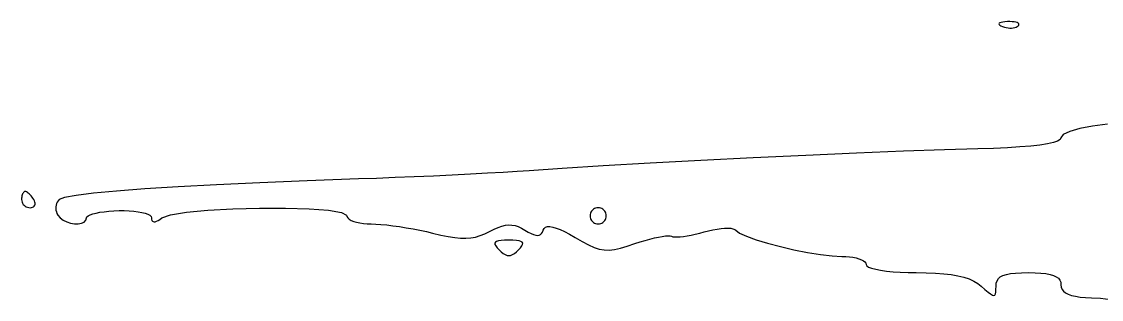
# Model space of a CAD drawing. Header units: millimetres. Extents: x 0 to 1242, y -2208 to 0.
# Drawn here: x 880 to 1013, y -939.3 to -905.1 of the extents above; entities that cross this region are included whole.
import ezdxf

# ---------------------------------------------------------------- set-up
doc = ezdxf.new("R2010")
doc.units = ezdxf.units.MM
doc.layers.get('0').update_dxf_attribs({"linetype": 'CONTINUOUS'})

msp = doc.modelspace()

# ---------------------------------------------------------------- linework, layer by layer
for p, q in [((1000.378875, -905.279375), (1000.345352, -905.346408)), ((1000.345352, -905.346408), (1000.371361, -905.420929)), ((1000.371361, -905.420929), (1000.457544, -905.502296)), ((1000.471288, -905.220472), (1000.378875, -905.279375)), ((1000.457544, -905.502296), (1000.604543, -905.589867)), ((1000.621949, -905.170341), (1000.471288, -905.220472)), ((1000.830216, -905.129624), (1000.621949, -905.170341)), ((1001.095447, -905.098963), (1000.830216, -905.129624)), ((1001.417, -905.079), (1001.095447, -905.098963)), ((1001.718822, -905.074287), (1001.417, -905.079)), ((1001.990056, -905.085216), (1001.718822, -905.074287)), ((1002.227954, -905.110689), (1001.990056, -905.085216)), ((1002.429768, -905.149608), (1002.227954, -905.110689)), ((1002.59275, -905.200875), (1002.429768, -905.149608)), ((1002.714152, -905.263392), (1002.59275, -905.200875)), ((1002.791226, -905.336061), (1002.714152, -905.263392)), ((1002.729, -905.604), (1002.801398, -905.507463)), ((1002.821224, -905.417784), (1002.791226, -905.336061)), ((1002.801398, -905.507463), (1002.821224, -905.417784)), ((1000.604543, -905.589867), (1000.813, -905.683)), ((1000.813, -905.683), (1001.032887, -905.759979)), ((1000.813, -905.683), (1000.813, -905.683)), ((1001.032887, -905.759979), (1001.257256, -905.817632)), ((1001.257256, -905.817632), (1001.482069, -905.856133)), ((1001.482069, -905.856133), (1001.703288, -905.875656)), ((1001.703288, -905.875656), (1001.916875, -905.876375)), ((1001.916875, -905.876375), (1002.118792, -905.858464)), ((1002.118792, -905.858464), (1002.305001, -905.822097)), ((1002.305001, -905.822097), (1002.471464, -905.767448)), ((1002.471464, -905.767448), (1002.614143, -905.694691)), ((1002.614143, -905.694691), (1002.729, -905.604)), ((1009.088552, -918.601664), (1008.286444, -918.983923)), ((1010.320488, -918.257481), (1009.088552, -918.601664)), ((1011.896416, -917.960632), (1010.320488, -918.257481)), ((1013.7305, -917.720375), (1011.896416, -917.960632)), ((1006.330816, -920.142568), (1005.3995, -920.28725)), ((1007.058348, -919.980774), (1006.330816, -920.142568)), ((1007.580272, -919.802096), (1007.058348, -919.980774)), ((1007.894764, -919.606762), (1007.580272, -919.802096)), ((1008, -919.395), (1007.894764, -919.606762)), ((1008.286444, -918.983923), (1008, -919.395)), ((982.833895, -921.282562), (976.58984, -921.559984)), ((988.60128, -921.046648), (982.833895, -921.282562)), ((993.652985, -920.863906), (988.60128, -921.046648)), ((997.75, -920.746), (993.652985, -920.863906)), ((999.672876, -920.690298), (997.75, -920.746)), ((1001.401088, -920.616344), (999.672876, -920.690298)), ((1002.932812, -920.524366), (1001.401088, -920.616344)), ((1004.266224, -920.414592), (1002.932812, -920.524366)), ((1005.3995, -920.28725), (1004.266224, -920.414592)), ((951.62712, -922.851472), (946.584865, -923.161474)), ((957.387755, -922.524658), (951.62712, -922.851472)), ((963.62776, -922.192696), (957.387755, -922.524658)), ((970.108125, -921.86725), (963.62776, -922.192696)), ((976.58984, -921.559984), (970.108125, -921.86725)), ((930.7136, -924.098632), (928.35755, -924.203046)), ((933.03125, -923.98925), (930.7136, -924.098632)), ((935.2664, -923.877048), (933.03125, -923.98925)), ((937.37495, -923.764174), (935.2664, -923.877048)), ((939.3128, -923.652776), (937.37495, -923.764174)), ((941.03585, -923.545002), (939.3128, -923.652776)), ((942.5, -923.443), (941.03585, -923.545002)), ((946.584865, -923.161474), (942.5, -923.443)), ((899.296128, -925.421496), (895.171, -925.681875)), ((904.022324, -925.167513), (899.296128, -925.421496)), ((909.318856, -924.922032), (904.022324, -925.167513)), ((915.154992, -924.687159), (909.318856, -924.922032)), ((921.5, -924.465), (915.154992, -924.687159)), ((923.70665, -924.388378), (921.5, -924.465)), ((926.0072, -924.300344), (923.70665, -924.388378)), ((928.35755, -924.203046), (926.0072, -924.300344)), ((880.005787, -926.83835), (880, -927)), ((880.022536, -926.6848), (880.005787, -926.83835)), ((880.049329, -926.54145), (880.022536, -926.6848)), ((880.085248, -926.4104), (880.049329, -926.54145)), ((880.129375, -926.29375), (880.085248, -926.4104)), ((880.180792, -926.1936), (880.129375, -926.29375)), ((880.238581, -926.11205), (880.180792, -926.1936)), ((880.301824, -926.0512), (880.238581, -926.11205)), ((880.369603, -926.01315), (880.301824, -926.0512)), ((880.441, -926), (880.369603, -926.01315)), ((880.520521, -926.01315), (880.441, -926)), ((880.611808, -926.0512), (880.520521, -926.01315)), ((880.712647, -926.11205), (880.611808, -926.0512)), ((880.820824, -926.1936), (880.712647, -926.11205)), ((880.934125, -926.29375), (880.820824, -926.1936)), ((881.050336, -926.4104), (880.934125, -926.29375)), ((881.167243, -926.54145), (881.050336, -926.4104)), ((881.282632, -926.6848), (881.167243, -926.54145)), ((881.394289, -926.83835), (881.282632, -926.6848)), ((881.5, -927), (881.394289, -926.83835)), ((885.295808, -926.745231), (884.637, -927.006)), ((886.709344, -926.480328), (885.295808, -926.745231)), ((888.846876, -926.213397), (886.709344, -926.480328)), ((891.677672, -925.946544), (888.846876, -926.213397)), ((895.171, -925.681875), (891.677672, -925.946544)), ((880, -927), (880.013938, -927.16165)), ((880, -927), (880, -927)), ((880.013938, -927.16165), (880.054264, -927.3152)), ((880.054264, -927.3152), (880.118746, -927.45855)), ((880.118746, -927.45855), (880.205152, -927.5896)), ((880.205152, -927.5896), (880.31125, -927.70625)), ((880.31125, -927.70625), (880.434808, -927.8064)), ((880.434808, -927.8064), (880.573594, -927.88795)), ((880.573594, -927.88795), (880.725376, -927.9488)), ((880.725376, -927.9488), (880.887922, -927.98685)), ((880.887922, -927.98685), (881.059, -928)), ((881.059, -928), (881.221954, -927.98685)), ((881.221954, -927.98685), (881.360992, -927.9488)), ((881.360992, -927.9488), (881.475178, -927.88795)), ((881.475178, -927.88795), (881.563576, -927.8064)), ((881.585986, -927.16165), (881.5, -927)), ((881.563576, -927.8064), (881.62525, -927.70625)), ((881.640568, -927.3152), (881.585986, -927.16165)), ((881.62525, -927.70625), (881.659264, -927.5896)), ((881.664682, -927.45855), (881.640568, -927.3152)), ((881.659264, -927.5896), (881.664682, -927.45855)), ((884.225375, -927.904375), (884.217312, -928.113288)), ((884.217312, -928.113288), (884.234941, -928.322609)), ((884.258728, -927.699872), (884.225375, -927.904375)), ((884.316969, -927.503781), (884.258728, -927.699872)), ((884.399696, -927.320104), (884.316969, -927.503781)), ((884.506507, -927.152843), (884.399696, -927.320104)), ((884.637, -927.006), (884.506507, -927.152843)), ((902.946334, -928.326519), (906.024368, -928.158848)), ((906.024368, -928.158848), (909.29025, -928.070125)), ((909.29025, -928.070125), (912.502912, -928.063872)), ((912.502912, -928.063872), (915.421286, -928.143611)), ((915.421286, -928.143611), (917.804304, -928.312864)), ((950.54145, -928.11205), (950.4104, -928.1936)), ((950.6848, -928.0512), (950.54145, -928.11205)), ((950.83835, -928.01315), (950.6848, -928.0512)), ((951, -928), (950.83835, -928.01315)), ((951.16165, -928.01315), (951, -928)), ((951.3152, -928.0512), (951.16165, -928.01315)), ((951.45855, -928.11205), (951.3152, -928.0512)), ((951.5896, -928.1936), (951.45855, -928.11205)), ((884.234941, -928.322609), (884.278664, -928.528336)), ((884.278664, -928.528336), (884.348883, -928.726467)), ((884.348883, -928.726467), (884.446, -928.913)), ((884.446, -928.913), (884.731164, -929.253574)), ((884.731164, -929.253574), (885.108992, -929.532552)), ((887.921116, -929.540966), (888, -929.233)), ((888, -929.233), (888.0526, -929.107604)), ((888.0526, -929.107604), (888.2048, -928.985832)), ((888.2048, -928.985832), (888.4482, -928.869508)), ((888.4482, -928.869508), (888.7744, -928.760456)), ((888.7744, -928.760456), (889.175, -928.6605)), ((889.175, -928.6605), (889.6416, -928.571464)), ((889.6416, -928.571464), (890.1658, -928.495172)), ((890.1658, -928.495172), (890.7392, -928.433448)), ((890.7392, -928.433448), (891.3534, -928.388116)), ((891.3534, -928.388116), (892, -928.361)), ((892, -928.361), (892.6466, -928.3573)), ((892.6466, -928.3573), (893.2608, -928.37916)), ((893.2608, -928.37916), (893.8342, -928.42472)), ((893.8342, -928.42472), (894.3584, -928.49212)), ((894.3584, -928.49212), (894.825, -928.5795)), ((894.825, -928.5795), (895.2256, -928.685)), ((895.2256, -928.685), (895.5518, -928.80676)), ((895.5518, -928.80676), (895.7952, -928.94292)), ((895.7952, -928.94292), (895.9474, -929.09162)), ((895.9474, -929.09162), (896, -929.251)), ((896, -929.251), (896.012941, -929.426652)), ((896.012941, -929.426652), (896.051568, -929.563616)), ((896.806272, -929.573624), (897.016469, -929.440108)), ((897.016469, -929.440108), (897.25, -929.268)), ((897.25, -929.268), (898.318082, -928.884617)), ((898.318082, -928.884617), (900.297216, -928.569616)), ((900.297216, -928.569616), (902.946334, -928.326519)), ((917.804304, -928.312864), (919.410898, -928.575153)), ((919.410898, -928.575153), (920, -928.934)), ((920, -928.934), (920.040209, -929.106246)), ((920.040209, -929.106246), (920.156552, -929.269888)), ((920.156552, -929.269888), (920.342603, -929.422682)), ((920.342603, -929.422682), (920.591936, -929.562384)), ((950.01315, -928.83835), (950, -929)), ((950, -929), (950.01315, -929.16165)), ((950, -929), (950, -929)), ((950.0512, -928.6848), (950.01315, -928.83835)), ((950.01315, -929.16165), (950.0512, -929.3152)), ((950.11205, -928.54145), (950.0512, -928.6848)), ((950.0512, -929.3152), (950.11205, -929.45855)), ((950.1936, -928.4104), (950.11205, -928.54145)), ((950.11205, -929.45855), (950.1936, -929.5896)), ((950.29375, -928.29375), (950.1936, -928.4104)), ((950.4104, -928.1936), (950.29375, -928.29375)), ((951.70625, -928.29375), (951.5896, -928.1936)), ((951.8064, -928.4104), (951.70625, -928.29375)), ((951.88795, -928.54145), (951.8064, -928.4104)), ((951.8064, -929.5896), (951.88795, -929.45855)), ((951.9488, -928.6848), (951.88795, -928.54145)), ((951.88795, -929.45855), (951.9488, -929.3152)), ((951.98685, -928.83835), (951.9488, -928.6848)), ((951.9488, -929.3152), (951.98685, -929.16165)), ((952, -929), (951.98685, -928.83835)), ((951.98685, -929.16165), (952, -929)), ((885.108992, -929.532552), (885.550588, -929.747318)), ((885.550588, -929.747318), (886.027056, -929.895256)), ((886.027056, -929.895256), (886.5095, -929.97375)), ((886.5095, -929.97375), (886.969024, -929.980184)), ((886.969024, -929.980184), (887.376732, -929.911942)), ((887.376732, -929.911942), (887.703728, -929.766408)), ((887.703728, -929.766408), (887.921116, -929.540966)), ((896.051568, -929.563616), (896.115587, -929.661904)), ((896.115587, -929.661904), (896.204704, -929.721528)), ((896.204704, -929.721528), (896.318625, -929.7425)), ((896.318625, -929.7425), (896.457056, -929.724832)), ((896.457056, -929.724832), (896.619703, -929.668536)), ((896.619703, -929.668536), (896.806272, -929.573624)), ((920.591936, -929.562384), (920.898125, -929.68675)), ((920.898125, -929.68675), (921.254744, -929.793536)), ((921.254744, -929.793536), (921.655367, -929.880498)), ((921.655367, -929.880498), (922.093568, -929.945392)), ((922.093568, -929.945392), (922.562921, -929.985974)), ((922.562921, -929.985974), (923.057, -930)), ((923.057, -930), (923.610585, -930.014932)), ((923.610585, -930.014932), (924.25156, -930.058136)), ((924.25156, -930.058136), (924.964055, -930.127224)), ((924.964055, -930.127224), (925.7322, -930.219808)), ((925.7322, -930.219808), (926.540125, -930.3335)), ((926.540125, -930.3335), (927.37196, -930.465912)), ((927.37196, -930.465912), (928.211835, -930.614656)), ((928.211835, -930.614656), (929.04388, -930.777344)), ((929.04388, -930.777344), (929.852225, -930.951588)), ((937.626, -930.933), (938.178896, -930.652326)), ((938.178896, -930.652326), (938.683408, -930.431088)), ((938.683408, -930.431088), (939.147972, -930.268962)), ((939.147972, -930.268962), (939.581024, -930.165624)), ((939.581024, -930.165624), (939.991, -930.12075)), ((939.991, -930.12075), (940.386336, -930.134016)), ((940.386336, -930.134016), (940.775468, -930.205098)), ((940.775468, -930.205098), (941.166832, -930.333672)), ((941.166832, -930.333672), (941.568864, -930.519414)), ((941.568864, -930.519414), (941.99, -930.762)), ((941.99, -930.762), (942.390966, -931.001999)), ((944.150054, -930.998871), (944.247, -930.758)), ((944.247, -930.758), (944.356432, -930.551551)), ((944.356432, -930.551551), (944.525816, -930.410568)), ((944.525816, -930.410568), (944.756184, -930.335297)), ((944.756184, -930.335297), (945.048568, -930.325984)), ((945.048568, -930.325984), (945.404, -930.382875)), ((945.404, -930.382875), (945.823512, -930.506216)), ((945.823512, -930.506216), (946.308136, -930.696253)), ((946.308136, -930.696253), (946.858904, -930.953232)), ((950.1936, -929.5896), (950.29375, -929.70625)), ((950.29375, -929.70625), (950.4104, -929.8064)), ((950.4104, -929.8064), (950.54145, -929.88795)), ((950.54145, -929.88795), (950.6848, -929.9488)), ((950.6848, -929.9488), (950.83835, -929.98685)), ((950.83835, -929.98685), (951, -930)), ((951, -930), (951.16165, -929.98685)), ((951.16165, -929.98685), (951.3152, -929.9488)), ((951.3152, -929.9488), (951.45855, -929.88795)), ((951.45855, -929.88795), (951.5896, -929.8064)), ((951.5896, -929.8064), (951.70625, -929.70625)), ((951.70625, -929.70625), (951.8064, -929.5896)), ((964.057, -930.984), (964.604186, -930.839021)), ((964.604186, -930.839021), (965.138088, -930.720568)), ((965.138088, -930.720568), (965.650522, -930.629067)), ((965.650522, -930.629067), (966.133304, -930.564944)), ((966.133304, -930.564944), (966.57825, -930.528625)), ((966.57825, -930.528625), (966.977176, -930.520536)), ((966.977176, -930.520536), (967.321898, -930.541103)), ((967.321898, -930.541103), (967.604232, -930.590752)), ((967.604232, -930.590752), (967.815994, -930.669909)), ((967.815994, -930.669909), (967.949, -930.779)), ((967.949, -930.779), (968.408645, -931.128955)), ((929.852225, -930.951588), (930.621, -931.135)), ((930.621, -931.135), (931.630083, -931.375854)), ((931.630083, -931.375854), (932.528784, -931.559912)), ((932.528784, -931.559912), (933.332781, -931.686718)), ((933.332781, -931.686718), (934.057752, -931.755816)), ((934.057752, -931.755816), (934.719375, -931.76675)), ((934.719375, -931.76675), (935.333328, -931.719064)), ((935.333328, -931.719064), (935.915289, -931.612302)), ((935.915289, -931.612302), (936.480936, -931.446008)), ((936.480936, -931.446008), (937.045947, -931.219726)), ((937.045947, -931.219726), (937.626, -930.933)), ((938.502352, -932.153696), (938.35, -932.250125)), ((938.741116, -932.082863), (938.502352, -932.153696)), ((939.068704, -932.035232), (938.741116, -932.082863)), ((939.487528, -932.008409), (939.068704, -932.035232)), ((940, -932), (939.487528, -932.008409)), ((940.512472, -932.008409), (940, -932)), ((940.931296, -932.035232), (940.512472, -932.008409)), ((941.258884, -932.082863), (940.931296, -932.035232)), ((941.497648, -932.153696), (941.258884, -932.082863)), ((941.65, -932.250125), (941.497648, -932.153696)), ((942.390966, -931.001999), (942.742648, -931.188592)), ((942.742648, -931.188592), (943.048922, -931.321773)), ((943.048922, -931.321773), (943.313664, -931.401536)), ((943.313664, -931.401536), (943.54075, -931.427875)), ((943.54075, -931.427875), (943.734056, -931.400784)), ((943.734056, -931.400784), (943.897458, -931.320257)), ((943.897458, -931.320257), (944.034832, -931.186288)), ((944.034832, -931.186288), (944.150054, -930.998871)), ((946.858904, -930.953232), (947.476848, -931.277399)), ((947.476848, -931.277399), (948.163, -931.669)), ((948.163, -931.669), (949.050619, -932.179844)), ((956.157591, -932.221115), (956.772848, -932.03432)), ((956.772848, -932.03432), (957.364297, -931.870505)), ((957.364297, -931.870505), (957.922464, -931.73156)), ((957.922464, -931.73156), (958.437875, -931.619375)), ((958.437875, -931.619375), (958.901056, -931.53584)), ((958.901056, -931.53584), (959.302533, -931.482845)), ((959.302533, -931.482845), (959.632832, -931.46228)), ((959.632832, -931.46228), (959.882479, -931.476035)), ((959.882479, -931.476035), (960.042, -931.526)), ((960.042, -931.526), (960.194704, -931.5807)), ((960.194704, -931.5807), (960.425192, -931.60816)), ((960.425192, -931.60816), (960.725028, -931.60952)), ((960.725028, -931.60952), (961.085776, -931.58592)), ((961.085776, -931.58592), (961.499, -931.5385)), ((961.499, -931.5385), (961.956264, -931.4684)), ((961.956264, -931.4684), (962.449132, -931.37676)), ((962.449132, -931.37676), (962.969168, -931.26472)), ((962.969168, -931.26472), (963.507936, -931.13342)), ((963.507936, -931.13342), (964.057, -930.984)), ((968.408645, -931.128955), (969.26648, -931.52448)), ((969.26648, -931.52448), (970.443755, -931.946165)), ((970.443755, -931.946165), (971.86172, -932.3746)), ((938.35, -932.250125), (938.281648, -932.374544)), ((938.281648, -932.374544), (938.294884, -932.529347)), ((938.294884, -932.529347), (938.387296, -932.716928)), ((938.387296, -932.716928), (938.556472, -932.939681)), ((938.556472, -932.939681), (938.8, -933.2)), ((938.8, -933.2), (939.068728, -933.45191)), ((938.8, -933.2), (938.8, -933.2)), ((939.068728, -933.45191), (939.318304, -933.64784)), ((940.681696, -933.64784), (940.931272, -933.45191)), ((940.931272, -933.45191), (941.2, -933.2)), ((941.2, -933.2), (941.443528, -932.939681)), ((941.443528, -932.939681), (941.612704, -932.716928)), ((941.612704, -932.716928), (941.705116, -932.529347)), ((941.718352, -932.374544), (941.65, -932.250125)), ((941.705116, -932.529347), (941.718352, -932.374544)), ((949.050619, -932.179844), (949.820512, -932.585352)), ((949.820512, -932.585352), (950.504233, -932.888788)), ((950.504233, -932.888788), (951.133336, -933.093416)), ((951.133336, -933.093416), (951.739375, -933.2025)), ((951.739375, -933.2025), (952.353904, -933.219304)), ((952.353904, -933.219304), (953.008477, -933.147092)), ((953.008477, -933.147092), (953.734648, -932.989128)), ((953.734648, -932.989128), (954.563971, -932.748676)), ((954.563971, -932.748676), (955.528, -932.429)), ((955.528, -932.429), (956.157591, -932.221115)), ((971.86172, -932.3746), (973.441625, -932.790375)), ((973.441625, -932.790375), (975.10472, -933.17408)), ((975.10472, -933.17408), (976.772255, -933.506305)), ((939.318304, -933.64784), (939.553516, -933.78779)), ((939.553516, -933.78779), (939.779152, -933.87176)), ((939.779152, -933.87176), (940, -933.89975)), ((940, -933.89975), (940.220848, -933.87176)), ((940.220848, -933.87176), (940.446484, -933.78779)), ((940.446484, -933.78779), (940.681696, -933.64784)), ((976.772255, -933.506305), (978.36548, -933.76764)), ((978.36548, -933.76764), (979.805645, -933.938675)), ((979.805645, -933.938675), (981.014, -934)), ((981.014, -934), (981.496614, -934.01315)), ((981.496614, -934.01315), (981.955072, -934.0512)), ((981.955072, -934.0512), (982.383098, -934.11205)), ((982.383098, -934.11205), (982.774416, -934.1936)), ((982.774416, -934.1936), (983.12275, -934.29375)), ((983.12275, -934.29375), (983.421824, -934.4104)), ((983.421824, -934.4104), (983.665362, -934.54145)), ((983.665362, -934.54145), (983.847088, -934.6848)), ((983.847088, -934.6848), (983.960726, -934.83835)), ((983.960726, -934.83835), (984, -935)), ((984, -935), (984.079719, -935.163837)), ((984.079719, -935.163837), (984.310872, -935.318656)), ((984.310872, -935.318656), (984.681453, -935.462519)), ((984.681453, -935.462519), (985.179456, -935.593488)), ((985.179456, -935.593488), (985.792875, -935.709625)), ((985.792875, -935.709625), (986.509704, -935.808992)), ((986.509704, -935.808992), (987.317937, -935.889651)), ((987.317937, -935.889651), (988.205568, -935.949664)), ((988.205568, -935.949664), (989.160591, -935.987093)), ((989.160591, -935.987093), (990.171, -936)), ((990.171, -936), (991.414655, -936.014912)), ((991.414655, -936.014912), (992.54572, -936.060376)), ((992.54572, -936.060376), (993.569445, -936.137484)), ((993.569445, -936.137484), (994.49108, -936.247328)), ((1001.27224, -936.218528), (1001.788745, -936.118584)), ((1001.788745, -936.118584), (1002.41088, -936.050776)), ((1002.41088, -936.050776), (1003.145635, -936.012212)), ((1003.145635, -936.012212), (1004, -936)), ((1004, -936), (1004.814027, -936.012759)), ((1004.814027, -936.012759), (1005.525376, -936.052032)), ((1005.525376, -936.052032), (1006.138049, -936.119313)), ((1006.138049, -936.119313), (1006.656048, -936.216096)), ((994.49108, -936.247328), (995.315875, -936.391)), ((995.315875, -936.391), (996.04908, -936.569592)), ((996.04908, -936.569592), (996.695945, -936.784196)), ((996.695945, -936.784196), (997.26172, -937.035904)), ((997.26172, -937.035904), (997.751655, -937.325808)), ((997.751655, -937.325808), (998.171, -937.655)), ((1000, -937.655), (1000.029515, -937.301508)), ((1000.029515, -937.301508), (1000.12272, -936.997504)), ((1000.12272, -936.997504), (1000.286605, -936.740096)), ((1000.286605, -936.740096), (1000.52816, -936.526392)), ((1000.52816, -936.526392), (1000.854375, -936.3535)), ((1000.854375, -936.3535), (1001.27224, -936.218528)), ((1006.656048, -936.216096), (1007.083375, -936.343875)), ((1007.083375, -936.343875), (1007.424032, -936.504144)), ((1007.424032, -936.504144), (1007.682021, -936.698397)), ((1007.682021, -936.698397), (1007.861344, -936.928128)), ((1007.861344, -936.928128), (1007.966003, -937.194831)), ((1007.966003, -937.194831), (1008, -937.5)), ((998.171, -937.655), (998.635798, -938.0708)), ((998.635798, -938.0708), (999.014784, -938.3942)), ((999.014784, -938.3942), (999.316646, -938.6252)), ((999.316646, -938.6252), (999.550072, -938.7638)), ((999.550072, -938.7638), (999.72375, -938.81)), ((999.72375, -938.81), (999.846368, -938.7638)), ((999.846368, -938.7638), (999.926614, -938.6252)), ((999.926614, -938.6252), (999.973176, -938.3942)), ((999.973176, -938.3942), (999.994742, -938.0708)), ((999.994742, -938.0708), (1000, -937.655)), ((1008, -937.5), (1008.034206, -937.797817)), ((1008.034206, -937.797817), (1008.138288, -938.062496)), ((1008.138288, -938.062496), (1008.314442, -938.294979)), ((1008.314442, -938.294979), (1008.564864, -938.496208)), ((1008.564864, -938.496208), (1008.89175, -938.667125)), ((1008.89175, -938.667125), (1009.297296, -938.808672)), ((1009.297296, -938.808672), (1009.783698, -938.921791)), ((1009.783698, -938.921791), (1010.353152, -939.007424)), ((1010.353152, -939.007424), (1011.007854, -939.066513)), ((1011.007854, -939.066513), (1011.75, -939.1)), ((1011.75, -939.1), (1012.871262, -939.166735)), ((1012.871262, -939.166735), (1014.101016, -939.30112))]:
    msp.add_line(p, q)

doc.saveas('drawing.dxf')
